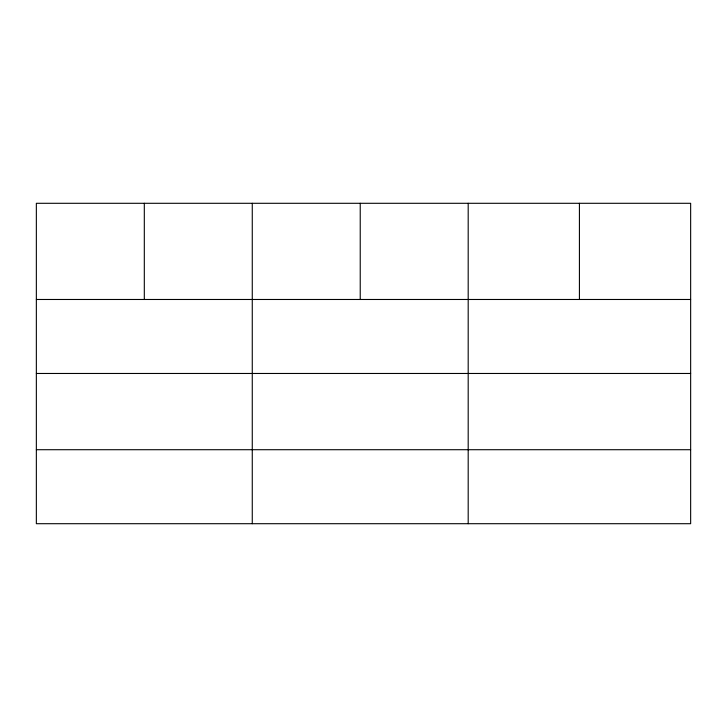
<?xml version="1.0" encoding="UTF-8"?>
<svg xmlns="http://www.w3.org/2000/svg" width="727" height="727" viewBox="0 0 727 727"><rect width="100%" height="100%" fill="white"/><g stroke="black" fill="none" stroke-linecap="round" stroke-linejoin="round"><path stroke-width="1.09" d="M690.65 373.469L690.65 203.296L36.35 203.296L36.35 523.704L690.65 523.704L690.65 373.469L36.35 373.469M36.35 299.479L690.65 299.479M36.35 449.713L690.65 449.713M579.419 203.296L579.419 299.479M468.188 203.296L468.188 523.704M360.228 203.296L360.228 299.479M252.269 203.296L252.269 523.704M144.31 203.296L144.31 299.479"/></g></svg>
